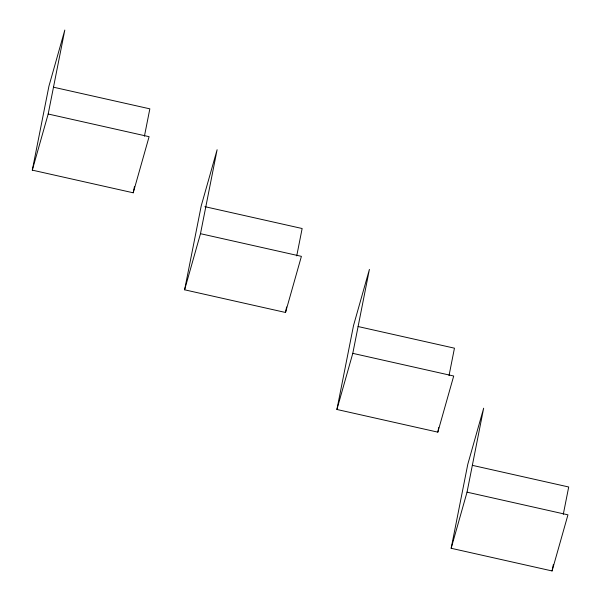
<?xml version="1.0" encoding="UTF-8"?>
<svg xmlns="http://www.w3.org/2000/svg" width="601" height="601" viewBox="0 0 601 601"><rect width="100%" height="100%" fill="white"/><g stroke="black" fill="none" stroke-linecap="round" stroke-linejoin="round"><path stroke-width="0.9" d="M32.296 170.136L48.929 86.176L64.81 30.05L48.178 114.01L32.296 170.136L133.219 192.801L149.101 136.682L48.178 114.01M133.219 192.801L134.481 186.415M144.42 136.217L149.844 108.841L53.474 87.198M184.605 289.802L201.23 205.843L217.111 149.724L200.486 233.684L184.605 289.802L285.52 312.475L301.401 256.349L200.486 233.684M285.52 312.475L286.602 306.998M296.729 255.891L302.145 228.515L204.866 206.661M336.906 409.476L353.531 325.517L369.412 269.391L352.787 353.35L336.906 409.476L437.821 432.142L453.702 376.023L352.787 353.35M437.821 432.142L438.722 427.581M449.03 375.565L454.454 348.182L358.083 326.538M451.156 548.285L467.781 464.318L483.662 408.199L467.037 492.159L451.156 548.285L552.071 570.95L567.953 514.824L467.037 492.159M552.071 570.95L553.341 564.564M563.28 514.366L568.704 486.99L472.333 465.339"/></g></svg>
